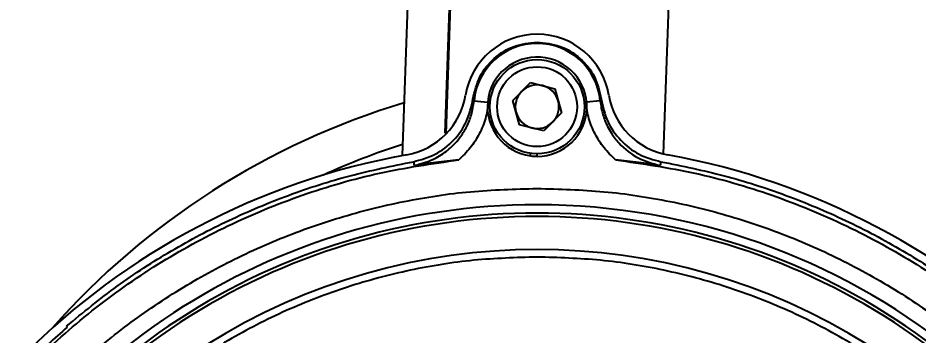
# Model space of a CAD drawing. Header units: millimetres. Extents: x 1726 to 4771, y 590 to 2743.
# Drawn here: x 2529.8 to 2653.8, y 2341.6 to 2385.3 of the extents above; entities that cross this region are included whole.
import ezdxf

# ---------------------------------------------------------------- set-up
doc = ezdxf.new("R2010")
doc.units = ezdxf.units.MM
doc.layers.add('AM_5', color=3, linetype='Continuous', lineweight=25)
doc.styles.add('SLDTEXTSTYLE1', font='txt.shx', dxfattribs={"width": 0.7, "bigfont": 'gbcbig.shx'})
doc.dimstyles.new('SLDDIMSTYLE12$0', dxfattribs={"dimtxt": 12, "dimasz": 10, "dimexe": 0, "dimexo": 0.0625, "dimgap": 0.875, "dimtad": 1, "dimdec": 1, "dimlfac": 1.8, "dimrnd": 1e-09, "dimzin": 12, "dimdsep": 46, "dimtxsty": 'SLDTEXTSTYLE1', "dimcen": 0.09, "dimdle": 8.16, "dimclrd": 3, "dimclre": 3, "dimadec": 0, "dimazin": 3, "dimtfac": 1, "dimtdec": 1, "dimtofl": 0, "dimtmove": 0, "dimatfit": 3, "dimfxl": 0, "dimfrac": 2, "dimtolj": 1, "dimlwd": 5, "dimlwe": 5, "dimarcsym": 0})

# ---------------------------------------------------------------- blocks, each defined once
blk = doc.blocks.new('*D50')
at = {"layer": 'AM_5', "color": 3, "lineweight": 5, "transparency": 16777216}
blk.add_line((2709.52, 2483.68), (2315.12, 2483.68), dxfattribs=at)
at = {"layer": 'AM_5', "color": 3, "linetype": 'Continuous', "lineweight": 5, "transparency": 16777216}
for p, q in [((2315.12, 2473.68), (2315.12, 2159.89)), ((2721.19, 2149.89), (2315.12, 2149.89))]:
    blk.add_line(p, q, dxfattribs=at)
at = {"layer": 'AM_5', "color": 3, "transparency": 16777216}
for points in [[(2313.45, 2473.68), (2316.78, 2473.68), (2315.12, 2483.68)], [(2313.45, 2159.89), (2316.78, 2159.89), (2315.12, 2149.89)]]:
    blk.add_solid(points, dxfattribs=at)
at = {"layer": 'Defpoints', "color": 0, "transparency": 16777216}
for p in [(2709.58, 2483.68), (2315.12, 2149.89), (2721.26, 2149.89)]:
    blk.add_point(p, dxfattribs=at)
at = {"layer": 'AM_5', "color": 0, "transparency": 16777216, "insert": (2300.53, 2316.79), "char_height": 12, "attachment_point": 5, "rotation": 90, "style": 'SLDTEXTSTYLE1'}
blk.add_mtext('\\A1;{\\H2.28571x;335}', dxfattribs=at)

msp = doc.modelspace()

# ---------------------------------------------------------------- linework, layer by layer
at = {"color": 7, "linetype": 'Continuous', "lineweight": 25}
for p, q in [((2585.253, 2440.034), (2582.678, 2366.297)), ((2588.706, 2369.3), (2590.641, 2424.708)), ((2620.623, 2424.708), (2618.592, 2366.536)), ((2597.881, 2373.894), (2600.304, 2376.37)), ((2600.304, 2376.37), (2603.66, 2375.51)), ((2603.66, 2375.51), (2604.593, 2372.174)), ((2592.411, 2374.105), (2592.561, 2373.854)), ((2592.561, 2373.854), (2594.427, 2373.678)), ((2598.814, 2370.558), (2597.881, 2373.894)), ((2609.914, 2373.854), (2608.047, 2373.678)), ((2610.063, 2374.105), (2609.914, 2373.854)), ((2604.593, 2372.174), (2602.17, 2369.698)), ((2602.17, 2369.698), (2598.814, 2370.558)), ((2600.313, 2366.257), (2600.313, 2366.6)), ((2601.237, 2366.194), (2601.237, 2366.534)), ((2584.209, 2365.454), (2584.328, 2364.937)), ((2618.265, 2365.454), (2618.146, 2364.937)), ((2536.483, 2342.783), (2536.594, 2342.672))]:
    msp.add_line(p, q, dxfattribs=at)
at = {"color": 7, "linetype": 'Continuous', "lineweight": 25, "flags": 128}
msp.add_lwpolyline([(2588.585, 2369.412), (2588.816, 2376.036), (2590.514, 2424.708)], dxfattribs=at)
at = {"color": 7, "linetype": 'Continuous', "lineweight": 25}
for radius in [6.5, 5.5]:
    msp.add_circle((2601.237, 2373.034), radius, dxfattribs=at)
for centre, radius, start, end in [((2601.237, 2373.034), 9.98, 9.26876, 170.73124), ((2601.237, 2373.034), 8.715, 5.40246, 174.59754), ((2601.237, 2373.034), 6.84, 270, 262.23833), ((2601.237, 2373.034), 3, 135.62216, 195.62216), ((2601.237, 2373.034), 3, 75.62216, 135.62216), ((2601.237, 2373.034), 3, 15.62216, 75.62216), ((2581.518, 2376.252), 10, 280.32694, 350.73124), ((2601.237, 2373.034), 3, 315.62216, 15.62216), ((2620.956, 2376.252), 10, 189.26876, 259.67306), ((2613.237, 2273.034), 105, 106.77517, 138.55559), ((2601.237, 2373.034), 3, 195.62216, 255.62216), ((2601.237, 2373.034), 3, 255.62216, 315.62216), ((2613.237, 2273.034), 99.593, 107.83611, 114.56014), ((2601.237, 2268.034), 100, 100.32694, 169.67306), ((2601.237, 2373.034), 6.84, 262.23833, 270), ((2601.237, 2268.034), 100, 10.32694, 79.67306), ((2601.237, 2268.034), 91.48, 90, 289.01572), ((2601.237, 2268.034), 91.48, 295.79034, 90), ((2601.237, 2268.034), 90.341, 353.64897, 186.35103), ((2601.237, 2268.034), 89.875, 353.64897, 186.35103), ((2601.237, 2268.034), 85.319, 353.33017, 186.66983)]:
    msp.add_arc(centre, radius, start, end, dxfattribs=at)
for points in [[(2592.411, 2374.105), (2592.654, 2375.158), (2593.138, 2377.266), (2595.225, 2379.82), (2598.011, 2381.584), (2600.162, 2381.811), (2601.237, 2381.924)], [(2601.237, 2381.924), (2602.312, 2381.811), (2604.463, 2381.584), (2607.25, 2379.82), (2609.336, 2377.266), (2609.821, 2375.158), (2610.063, 2374.105)], [(2503.563, 2278.823), (2504.088, 2282.475), (2505.136, 2289.778), (2508.255, 2300.421), (2512.463, 2310.664), (2517.819, 2320.365), (2524.223, 2329.404), (2531.604, 2337.666), (2539.867, 2345.048), (2548.906, 2351.452), (2558.607, 2356.808), (2568.85, 2361.016), (2579.493, 2364.135), (2586.796, 2365.183), (2590.448, 2365.708)], [(2536.483, 2342.783), (2538.78, 2344.67), (2543.373, 2348.445), (2550.873, 2353.29), (2558.744, 2357.49), (2566.973, 2360.937), (2575.468, 2363.69), (2581.295, 2364.866), (2584.209, 2365.454)], [(2612.027, 2365.708), (2615.678, 2365.183), (2622.981, 2364.135), (2633.625, 2361.016), (2643.868, 2356.808), (2653.568, 2351.452), (2662.608, 2345.048), (2670.87, 2337.666), (2678.251, 2329.404), (2684.656, 2320.365), (2690.011, 2310.664), (2694.219, 2300.421), (2697.339, 2289.778), (2698.387, 2282.475), (2698.911, 2278.823)], [(2618.265, 2365.454), (2621.179, 2364.866), (2627.007, 2363.69), (2635.501, 2360.937), (2643.73, 2357.49), (2651.601, 2353.29), (2659.101, 2348.445), (2663.695, 2344.67), (2665.991, 2342.783)], [(2601.237, 2174.293), (2598.169, 2174.38), (2592.034, 2174.554), (2582.92, 2175.958), (2573.982, 2178.183), (2565.306, 2181.291), (2556.977, 2185.229), (2549.074, 2189.966), (2541.673, 2195.455), (2534.846, 2201.643), (2528.658, 2208.47), (2523.169, 2215.871), (2518.432, 2223.774), (2514.493, 2232.103), (2511.389, 2240.779), (2509.15, 2249.717), (2507.798, 2258.831), (2507.346, 2268.034), (2507.798, 2277.237), (2509.15, 2286.351), (2511.389, 2295.289), (2514.493, 2303.964), (2518.432, 2312.294), (2523.169, 2320.197), (2528.658, 2327.598), (2534.846, 2334.425), (2541.673, 2340.613), (2549.074, 2346.101), (2556.977, 2350.839), (2565.306, 2354.777), (2573.982, 2357.885), (2582.92, 2360.11), (2592.034, 2361.513), (2598.169, 2361.687), (2601.237, 2361.774)], [(2601.237, 2361.774), (2604.305, 2361.687), (2610.44, 2361.513), (2619.554, 2360.11), (2628.492, 2357.885), (2637.168, 2354.777), (2645.497, 2350.839), (2653.4, 2346.101), (2660.801, 2340.613), (2667.628, 2334.425), (2673.816, 2327.598), (2679.305, 2320.197), (2684.042, 2312.294), (2687.981, 2303.964), (2691.085, 2295.289), (2693.324, 2286.351), (2694.676, 2277.237), (2695.128, 2268.034), (2694.676, 2258.831), (2693.324, 2249.717), (2691.085, 2240.779), (2687.981, 2232.103), (2684.042, 2223.774), (2679.305, 2215.871), (2673.816, 2208.47), (2667.628, 2201.643), (2660.801, 2195.455), (2653.4, 2189.966), (2645.497, 2185.229), (2637.168, 2181.291), (2628.492, 2178.183), (2619.554, 2175.958), (2610.44, 2174.554), (2604.305, 2174.38), (2601.237, 2174.293)], [(2536.594, 2342.672), (2534.839, 2341.095), (2531.328, 2337.943), (2528.176, 2334.432), (2526.599, 2332.677)]]:
    msp.add_open_spline(points, degree=3, dxfattribs=at)
for points, knots in [([(2584.209, 2365.454), (2585.241, 2365.735), (2587.303, 2366.296), (2589.847, 2368.315), (2591.729, 2370.964), (2592.184, 2373.057), (2592.411, 2374.105)], [0, 0, 0, 0, 0.2500466, 0.4994486, 0.7493959, 1, 1, 1, 1]), ([(2584.328, 2364.937), (2585.362, 2365.212), (2586.755, 2365.582), (2588.29, 2366.537), (2589.17, 2367.216), (2590.009, 2368.031), (2590.835, 2369.049), (2591.617, 2370.361), (2592.279, 2371.99), (2592.464, 2373.213), (2592.561, 2373.854)], [0, 0, 0, 0, 0.2442906, 0.329037, 0.4144904, 0.500125, 0.5979935, 0.7157718, 0.8510735, 1, 1, 1, 1]), ([(2594.551, 2373.666), (2594.437, 2372.906), (2594.208, 2371.391), (2593.321, 2369.263), (2592.102, 2367.306), (2591, 2366.241), (2590.448, 2365.708)], [0, 0, 0, 0, 0.2507669, 0.5000113, 0.749245, 1, 1, 1, 1]), ([(2612.027, 2365.708), (2611.474, 2366.241), (2610.372, 2367.306), (2609.153, 2369.263), (2608.266, 2371.391), (2608.038, 2372.906), (2607.923, 2373.666)], [0, 0, 0, 0, 0.250755, 0.4999887, 0.7492331, 1, 1, 1, 1]), ([(2609.914, 2373.854), (2610.01, 2373.213), (2610.195, 2371.99), (2610.797, 2370.511), (2611.412, 2369.422), (2611.954, 2368.656), (2613.049, 2367.368), (2615.008, 2365.789), (2617.114, 2365.217), (2618.146, 2364.937)], [0, 0, 0, 0, 0.1490594, 0.2844868, 0.3652537, 0.4374076, 0.5004523, 0.7554677, 1, 1, 1, 1]), ([(2610.063, 2374.105), (2610.289, 2373.059), (2610.741, 2370.97), (2612.62, 2368.322), (2615.165, 2366.301), (2617.231, 2365.736), (2618.265, 2365.454)], [0, 0, 0, 0, 0.2500652, 0.4994456, 0.7493864, 1, 1, 1, 1]), ([(2590.448, 2365.708), (2589.38, 2365.588), (2587.233, 2365.346), (2585.3, 2365.074), (2584.328, 2364.937)], [0, 0, 0, 0, 0.4975573, 1, 1, 1, 1]), ([(2618.146, 2364.937), (2617.174, 2365.074), (2615.241, 2365.346), (2613.095, 2365.588), (2612.027, 2365.708)], [0, 0, 0, 0, 0.5024427, 1, 1, 1, 1]), ([(2601.237, 2352.32), (2598.332, 2352.234), (2592.474, 2352.058), (2583.723, 2350.63), (2575.069, 2348.327), (2566.664, 2345.079), (2558.653, 2340.957), (2551.169, 2336.033), (2544.324, 2330.411), (2538.159, 2324.165), (2532.672, 2317.317), (2527.883, 2309.865), (2523.861, 2301.86), (2520.698, 2293.424), (2518.448, 2284.699), (2517.166, 2275.836), (2516.764, 2266.979), (2517.27, 2261.139), (2517.521, 2258.244)], [0, 0, 0, 0, 0.0612816, 0.1235957, 0.1866179, 0.25, 0.3133821, 0.3764043, 0.4387184, 0.5, 0.5612816, 0.6235957, 0.6866179, 0.75, 0.8133821, 0.8764043, 0.9387184, 1, 1, 1, 1]), ([(2684.953, 2258.244), (2685.204, 2261.139), (2685.711, 2266.979), (2685.309, 2275.836), (2684.026, 2284.699), (2681.776, 2293.424), (2678.613, 2301.86), (2674.592, 2309.865), (2669.802, 2317.317), (2664.315, 2324.165), (2658.151, 2330.411), (2651.305, 2336.033), (2643.821, 2340.957), (2635.81, 2345.079), (2627.405, 2348.327), (2618.752, 2350.63), (2610.001, 2352.058), (2604.142, 2352.234), (2601.237, 2352.32)], [0, 0, 0, 0, 0.0612816, 0.1235957, 0.1866179, 0.25, 0.3133821, 0.3764043, 0.4387184, 0.5, 0.5612816, 0.6235957, 0.6866179, 0.75, 0.8133821, 0.8764043, 0.9387184, 1, 1, 1, 1])]:
    msp.add_open_spline(points, degree=3, knots=knots, dxfattribs=at)

# ---------------------------------------------------------------- dimensions: what is measured, and where the dimension line sits
at = {"layer": 'AM_5'}
dim = msp.add_linear_dim(base=(2315.118, 2149.894), p1=(2709.58, 2483.68), p2=(2721.256, 2149.894), angle=90, text='{\\H2.28571x;335}', dimstyle='SLDDIMSTYLE12$0', override={"dimlfac": 1}, dxfattribs=at)
dim.commit()
dim.dimension.update_dxf_attribs({"geometry": '*D50', "text_midpoint": (2300.529, 2316.787)})

doc.saveas('drawing.dxf')
